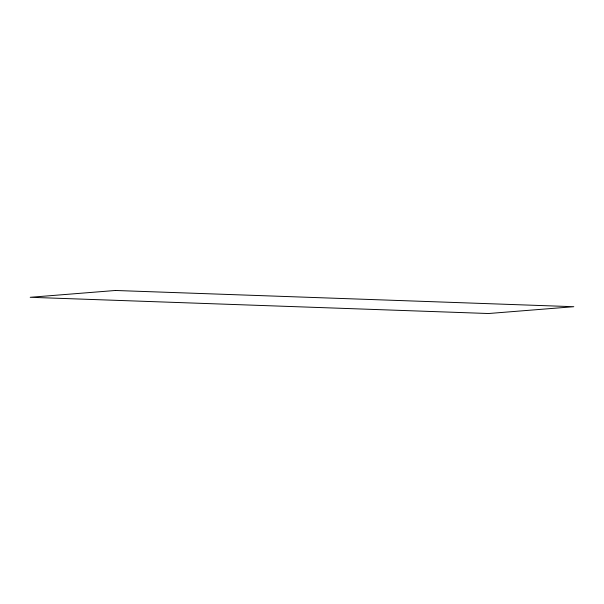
<?xml version="1.0" encoding="UTF-8"?>
<svg xmlns="http://www.w3.org/2000/svg" width="604" height="604" viewBox="0 0 604 604"><rect width="100%" height="100%" fill="white"/><g stroke="black" fill="none" stroke-linecap="round" stroke-linejoin="round"><path stroke-width="0.91" d="M115.447 290.479L30.2 297.296L488.553 313.521L573.8 306.704L115.447 290.479"/></g></svg>
